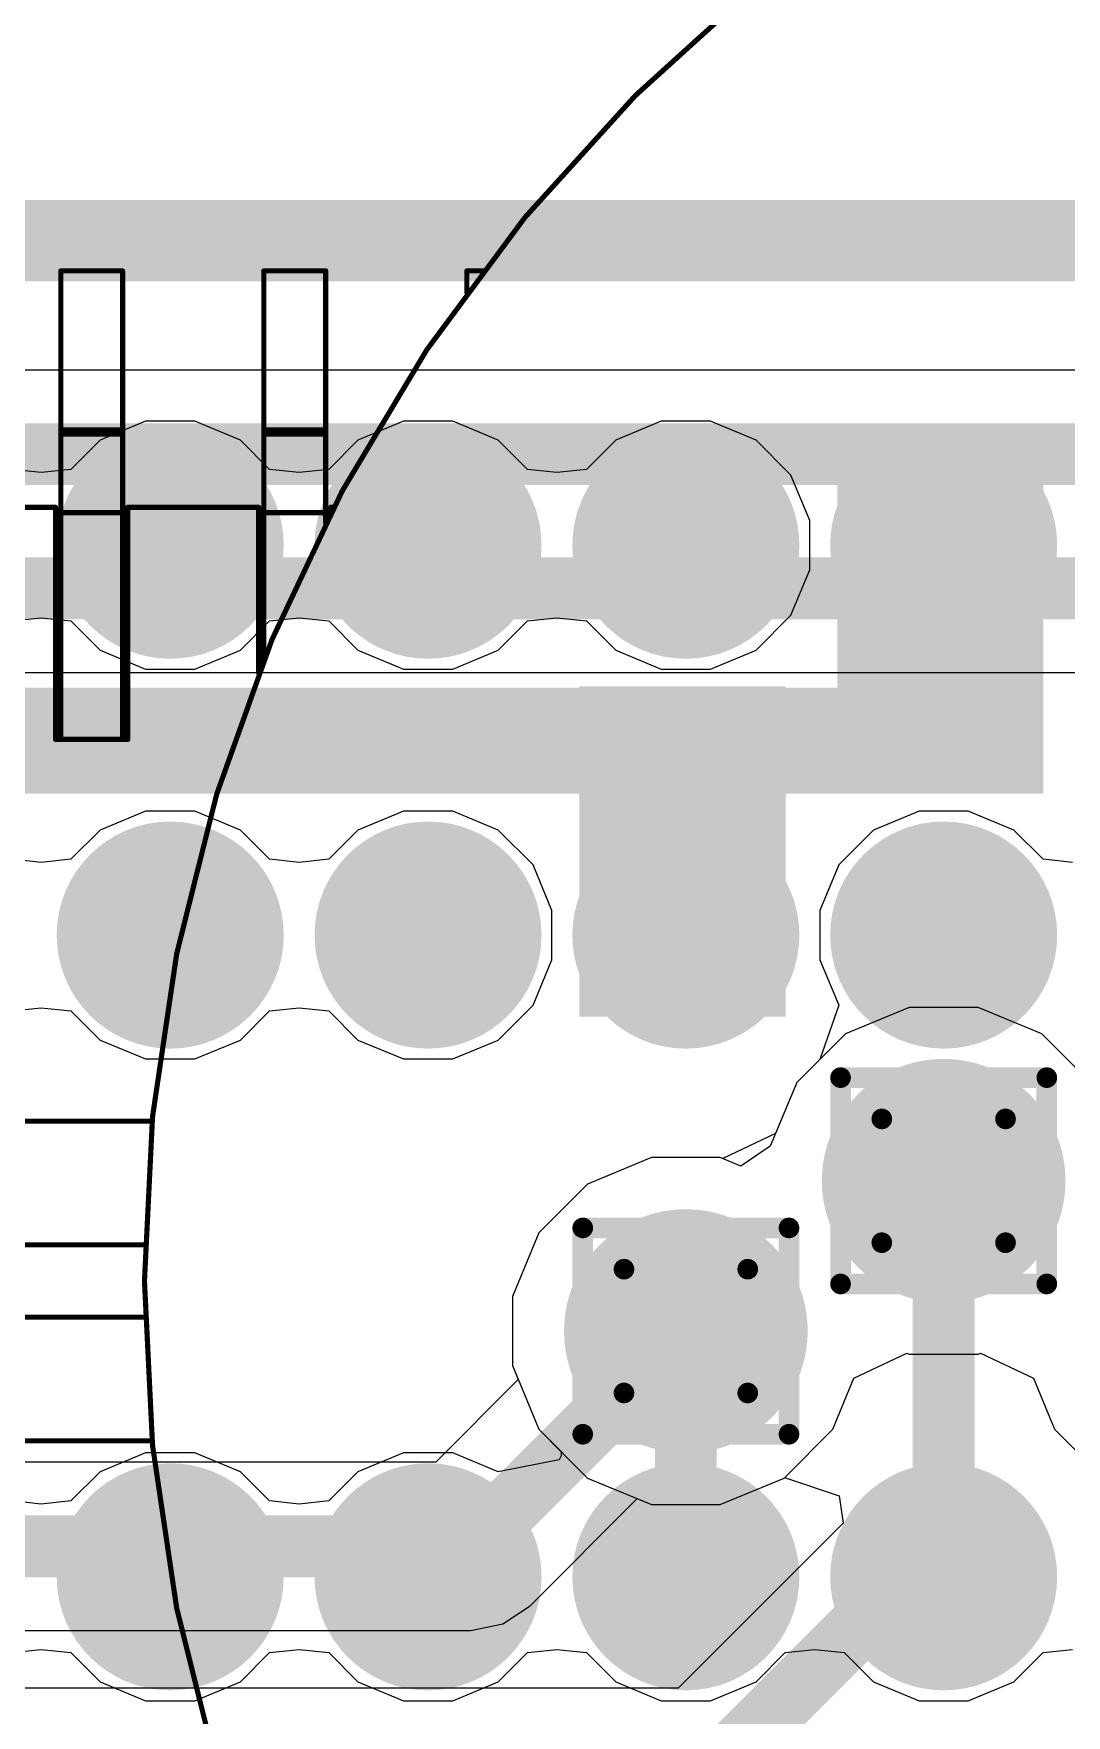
# Model space of a CAD drawing. Header units: inches. Extents: x -6 to 5433, y -4 to 5447.
# Drawn here: x 10.847 to 13.39, y 1.056 to 5.196 of the extents above; entities that cross this region are included whole.
import ezdxf

# ---------------------------------------------------------------- set-up
doc = ezdxf.new("R2010")
doc.units = ezdxf.units.IN
for name, color, linetype in [('Bottom Layer', 5, 'Continuous'), ('Drill Drawing', 1, 'Continuous'), ('Ground', 16, 'Continuous'), ('Mechanical 4', 56, 'Continuous'), ('Power', 76, 'Continuous'), ('Top Layer', 1, 'Continuous'), ('Top Overlay', 2, 'Continuous'), ('Top Paste', 8, 'Continuous'), ('Top Solder', 216, 'Continuous'), ('Via Holes', 16, 'Continuous')]:
    doc.layers.add(name, color=color, linetype=linetype)

msp = doc.modelspace()

# ---------------------------------------------------------------- hatches: boundary and pattern name
at = {"layer": 'Bottom Layer'}
h = msp.add_hatch(color=5, dxfattribs=at)
edge = h.paths.add_edge_path()
edge.add_arc((13.0881, 2.3717), 0.3, 0, 360)
h = msp.add_hatch(color=5, dxfattribs=at)
edge = h.paths.add_edge_path()
edge.add_arc((12.4531, 2.0017), 0.3, 0, 360)
at = {"layer": 'Ground'}
h = msp.add_hatch(color=16, dxfattribs=at)
edge = h.paths.add_edge_path()
edge.add_arc((13.0881, 2.3717), 0.3, 0, 360)
h = msp.add_hatch(color=16, dxfattribs=at)
edge = h.paths.add_edge_path()
edge.add_arc((12.4531, 2.0017), 0.3, 0, 360)
at = {"layer": 'Power'}
h = msp.add_hatch(color=76, dxfattribs=at)
edge = h.paths.add_edge_path()
edge.add_arc((13.0881, 2.3717), 0.3, 0, 360)
h = msp.add_hatch(color=76, dxfattribs=at)
edge = h.paths.add_edge_path()
edge.add_arc((12.4531, 2.0017), 0.3, 0, 360)
at = {"layer": 'Top Layer'}
h = msp.add_hatch(color=1, dxfattribs=at)
edge = h.paths.add_edge_path()
edge.add_arc((11.1831, 3.9367), 0.178, 0, 360)
h = msp.add_hatch(color=1, dxfattribs=at)
edge = h.paths.add_edge_path()
edge.add_arc((11.8181, 3.9367), 0.178, 0, 360)
h = msp.add_hatch(color=1, dxfattribs=at)
edge = h.paths.add_edge_path()
edge.add_arc((12.4531, 3.9367), 0.178, 0, 360)
for points in [[(12.8259, 3.3245), (13.3339, 3.3245), (13.3339, 4.1373), (12.8259, 4.1373)], [(13.3339, 3.5861), (7.8659, 3.5861), (7.8659, 3.3245), (13.3339, 3.3245)], [(12.1909, 2.7762), (12.6989, 2.7762), (12.6989, 3.589), (12.1909, 3.589)]]:
    msp.add_hatch(color=1, dxfattribs=at).paths.add_polyline_path(points)
h = msp.add_hatch(color=1, dxfattribs=at)
edge = h.paths.add_edge_path()
edge.add_arc((13.0881, 3.9367), 0.178, 0, 360)
h = msp.add_hatch(color=1, dxfattribs=at)
edge = h.paths.add_edge_path()
edge.add_arc((11.1831, 2.9767), 0.178, 0, 360)
h = msp.add_hatch(color=1, dxfattribs=at)
edge = h.paths.add_edge_path()
edge.add_arc((11.8181, 2.9767), 0.178, 0, 360)
h = msp.add_hatch(color=1, dxfattribs=at)
edge = h.paths.add_edge_path()
edge.add_arc((12.4531, 2.9767), 0.178, 0, 360)
h = msp.add_hatch(color=1, dxfattribs=at)
edge = h.paths.add_edge_path()
edge.add_arc((13.0881, 2.9767), 0.178, 0, 360)
h = msp.add_hatch(color=1, dxfattribs=at)
edge = h.paths.add_edge_path()
edge.add_arc((13.0881, 2.3717), 0.3, 0, 360)
h = msp.add_hatch(color=1, dxfattribs=at)
edge = h.paths.add_edge_path()
edge.add_arc((12.4531, 2.0017), 0.3, 0, 360)
h = msp.add_hatch(color=1, dxfattribs=at)
edge = h.paths.add_edge_path()
edge.add_arc((11.1831, 1.3967), 0.178, 0, 360)
h = msp.add_hatch(color=1, dxfattribs=at)
edge = h.paths.add_edge_path()
edge.add_arc((11.8181, 1.3967), 0.178, 0, 360)
h = msp.add_hatch(color=1, dxfattribs=at)
edge = h.paths.add_edge_path()
edge.add_arc((12.4531, 1.3967), 0.178, 0, 360)
h = msp.add_hatch(color=1, dxfattribs=at)
edge = h.paths.add_edge_path()
edge.add_arc((13.0881, 1.3967), 0.178, 0, 360)
at = {"layer": 'Top Paste'}
h = msp.add_hatch(color=8, dxfattribs=at)
edge = h.paths.add_edge_path()
edge.add_arc((11.1831, 3.9367), 0.178, 0, 360)
h = msp.add_hatch(color=8, dxfattribs=at)
edge = h.paths.add_edge_path()
edge.add_arc((11.8181, 3.9367), 0.178, 0, 360)
h = msp.add_hatch(color=8, dxfattribs=at)
edge = h.paths.add_edge_path()
edge.add_arc((12.4531, 3.9367), 0.178, 0, 360)
h = msp.add_hatch(color=8, dxfattribs=at)
edge = h.paths.add_edge_path()
edge.add_arc((13.0881, 3.9367), 0.178, 0, 360)
h = msp.add_hatch(color=8, dxfattribs=at)
edge = h.paths.add_edge_path()
edge.add_arc((11.1831, 2.9767), 0.178, 0, 360)
h = msp.add_hatch(color=8, dxfattribs=at)
edge = h.paths.add_edge_path()
edge.add_arc((11.8181, 2.9767), 0.178, 0, 360)
h = msp.add_hatch(color=8, dxfattribs=at)
edge = h.paths.add_edge_path()
edge.add_arc((12.4531, 2.9767), 0.178, 0, 360)
h = msp.add_hatch(color=8, dxfattribs=at)
edge = h.paths.add_edge_path()
edge.add_arc((13.0881, 2.9767), 0.178, 0, 360)
h = msp.add_hatch(color=8, dxfattribs=at)
edge = h.paths.add_edge_path()
edge.add_arc((11.1831, 1.3967), 0.178, 0, 360)
h = msp.add_hatch(color=8, dxfattribs=at)
edge = h.paths.add_edge_path()
edge.add_arc((11.8181, 1.3967), 0.178, 0, 360)
h = msp.add_hatch(color=8, dxfattribs=at)
edge = h.paths.add_edge_path()
edge.add_arc((12.4531, 1.3967), 0.178, 0, 360)
h = msp.add_hatch(color=8, dxfattribs=at)
edge = h.paths.add_edge_path()
edge.add_arc((13.0881, 1.3967), 0.178, 0, 360)
at = {"layer": 'Top Solder'}
h = msp.add_hatch(color=216, dxfattribs=at)
edge = h.paths.add_edge_path()
edge.add_arc((11.1831, 3.9367), 0.2796, 0, 360)
h = msp.add_hatch(color=216, dxfattribs=at)
edge = h.paths.add_edge_path()
edge.add_arc((11.8181, 3.9367), 0.2796, 0, 360)
h = msp.add_hatch(color=216, dxfattribs=at)
edge = h.paths.add_edge_path()
edge.add_arc((12.4531, 3.9367), 0.2796, 0, 360)
h = msp.add_hatch(color=216, dxfattribs=at)
edge = h.paths.add_edge_path()
edge.add_arc((13.0881, 3.9367), 0.2796, 0, 360)
h = msp.add_hatch(color=216, dxfattribs=at)
edge = h.paths.add_edge_path()
edge.add_arc((11.1831, 2.9767), 0.2796, 0, 360)
h = msp.add_hatch(color=216, dxfattribs=at)
edge = h.paths.add_edge_path()
edge.add_arc((11.8181, 2.9767), 0.2796, 0, 360)
h = msp.add_hatch(color=216, dxfattribs=at)
edge = h.paths.add_edge_path()
edge.add_arc((12.4531, 2.9767), 0.2796, 0, 360)
h = msp.add_hatch(color=216, dxfattribs=at)
edge = h.paths.add_edge_path()
edge.add_arc((13.0881, 2.9767), 0.2796, 0, 360)
h = msp.add_hatch(color=216, dxfattribs=at)
edge = h.paths.add_edge_path()
edge.add_arc((11.1831, 1.3967), 0.2796, 0, 360)
h = msp.add_hatch(color=216, dxfattribs=at)
edge = h.paths.add_edge_path()
edge.add_arc((11.8181, 1.3967), 0.2796, 0, 360)
h = msp.add_hatch(color=216, dxfattribs=at)
edge = h.paths.add_edge_path()
edge.add_arc((12.4531, 1.3967), 0.2796, 0, 360)
h = msp.add_hatch(color=216, dxfattribs=at)
edge = h.paths.add_edge_path()
edge.add_arc((13.0881, 1.3967), 0.2796, 0, 360)
at = {"layer": 'Via Holes'}
h = msp.add_hatch(color=7, dxfattribs=at)
edge = h.paths.add_edge_path()
edge.add_arc((13.0881, 2.3717), 0.15, 0, 360)
h = msp.add_hatch(color=7, dxfattribs=at)
edge = h.paths.add_edge_path()
edge.add_arc((12.4531, 2.0017), 0.15, 0, 360)

# ---------------------------------------------------------------- linework, layer by layer
at = {"layer": 'Bottom Layer'}
for p, q in [((13.0032, 2.7987), (12.8462, 2.7337)), ((13.173, 2.7987), (13.0032, 2.7987)), ((13.33, 2.7337), (13.173, 2.7987)), ((12.8462, 2.7337), (12.7261, 2.6136)), ((13.4501, 2.6136), (13.33, 2.7337)), ((12.7261, 2.6136), (12.6611, 2.4567)), ((12.6611, 2.4567), (12.5882, 2.408)), ((12.3682, 2.4287), (12.2112, 2.3637)), ((12.538, 2.4287), (12.3682, 2.4287)), ((12.5882, 2.408), (12.538, 2.4287)), ((12.2112, 2.3637), (12.0911, 2.2436)), ((12.0911, 2.2436), (12.0261, 2.0867)), ((12.0261, 2.0867), (12.0261, 1.9168)), ((12.0261, 1.9168), (12.0405, 1.8821)), ((12.0405, 1.8821), (11.8375, 1.6791)), ((11.8375, 1.6791), (8.2925, 1.6791)), ((12.538, 1.5747), (12.695, 1.6398)), ((12.695, 1.6398), (12.6962, 1.641)), ((12.6962, 1.641), (12.8308, 1.596)), ((12.0698, 1.3254), (12.3335, 1.5891)), ((12.3335, 1.5891), (12.3682, 1.5747)), ((12.3682, 1.5747), (12.538, 1.5747)), ((12.8308, 1.596), (12.8403, 1.5288)), ((12.8403, 1.5288), (12.4343, 1.1227)), ((12.0026, 1.2805), (12.0698, 1.3254)), ((8.3783, 1.2648), (11.9233, 1.2648)), ((11.9233, 1.2647), (12.0026, 1.2805)), ((11.9233, 1.2648), (11.9233, 1.2647)), ((12.4343, 1.1227), (10.2011, 1.1227))]:
    msp.add_line(p, q, dxfattribs=at)
for points in [[(13.0881, 1.4836, 0.1524, 0.1524, 0), (13.0881, 2.3717, 0.1524, 0.1524, 0)], [(11.9233, 1.4719, 0.1524, 0.1524, 0), (12.4531, 2.0017, 0.1524, 0.1524, 0)], [(10.3623, 1.4719, 0.1524, 0.1524, 0), (11.9233, 1.4719, 0.1524, 0.1524, 0)], [(12.5201, 0.9156, 0.1524, 0.1524, 0), (13.0881, 1.4836, 0.1524, 0.1524, 0)]]:
    msp.add_lwpolyline(points, format="xyseb", dxfattribs=at)
for points in [[(13.05, 2.3717, 0.0762, 0.0762, 1), (13.1262, 2.3717, 0.0762, 0.0762, 1)], [(12.415, 2.0017, 0.0762, 0.0762, 1), (12.4912, 2.0017, 0.0762, 0.0762, 1)], [(11.8852, 1.4719, 0.0762, 0.0762, 1), (11.9614, 1.4719, 0.0762, 0.0762, 1)], [(11.8852, 1.4719, 0.0762, 0.0762, 1), (11.9614, 1.4719, 0.0762, 0.0762, 1)], [(13.05, 1.4836, 0.0762, 0.0762, 1), (13.1262, 1.4836, 0.0762, 0.0762, 1)], [(13.05, 1.4836, 0.0762, 0.0762, 1), (13.1262, 1.4836, 0.0762, 0.0762, 1)]]:
    msp.add_lwpolyline(points, format="xyseb", close=True, dxfattribs=at)
at = {"layer": 'Drill Drawing'}
for points in [[(12.8341, 2.6257, 0.0508, 0.0508, 0), (13.3421, 2.6257, 0.0508, 0.0508, 0)], [(12.8341, 2.1177, 0.0508, 0.0508, 0), (12.8341, 2.6257, 0.0508, 0.0508, 0)], [(13.3421, 2.1177, 0.0508, 0.0508, 0), (13.3421, 2.6257, 0.0508, 0.0508, 0)], [(12.9357, 2.5241, 0.0508, 0.0508, 0), (13.2405, 2.5241, 0.0508, 0.0508, 0)], [(12.9357, 2.2193, 0.0508, 0.0508, 0), (12.9357, 2.5241, 0.0508, 0.0508, 0)], [(13.2405, 2.2193, 0.0508, 0.0508, 0), (13.2405, 2.5241, 0.0508, 0.0508, 0)], [(12.1991, 2.2557, 0.0508, 0.0508, 0), (12.7071, 2.2557, 0.0508, 0.0508, 0)], [(12.1991, 1.7477, 0.0508, 0.0508, 0), (12.1991, 2.2557, 0.0508, 0.0508, 0)], [(12.7071, 1.7477, 0.0508, 0.0508, 0), (12.7071, 2.2557, 0.0508, 0.0508, 0)], [(12.9357, 2.2193, 0.0508, 0.0508, 0), (13.2405, 2.2193, 0.0508, 0.0508, 0)], [(12.3007, 2.1541, 0.0508, 0.0508, 0), (12.6055, 2.1541, 0.0508, 0.0508, 0)], [(12.3007, 1.8493, 0.0508, 0.0508, 0), (12.3007, 2.1541, 0.0508, 0.0508, 0)], [(12.6055, 1.8493, 0.0508, 0.0508, 0), (12.6055, 2.1541, 0.0508, 0.0508, 0)], [(12.8341, 2.1177, 0.0508, 0.0508, 0), (13.3421, 2.1177, 0.0508, 0.0508, 0)], [(12.3007, 1.8493, 0.0508, 0.0508, 0), (12.6055, 1.8493, 0.0508, 0.0508, 0)], [(12.1991, 1.7477, 0.0508, 0.0508, 0), (12.7071, 1.7477, 0.0508, 0.0508, 0)]]:
    msp.add_lwpolyline(points, format="xyseb", dxfattribs=at)
for points in [[(12.8214, 2.6257, 0.0254, 0.0254, 1), (12.8468, 2.6257, 0.0254, 0.0254, 1)], [(12.8214, 2.6257, 0.0254, 0.0254, 1), (12.8468, 2.6257, 0.0254, 0.0254, 1)], [(13.3294, 2.6257, 0.0254, 0.0254, 1), (13.3548, 2.6257, 0.0254, 0.0254, 1)], [(13.3294, 2.6257, 0.0254, 0.0254, 1), (13.3548, 2.6257, 0.0254, 0.0254, 1)], [(12.923, 2.5241, 0.0254, 0.0254, 1), (12.9484, 2.5241, 0.0254, 0.0254, 1)], [(12.923, 2.5241, 0.0254, 0.0254, 1), (12.9484, 2.5241, 0.0254, 0.0254, 1)], [(13.2278, 2.5241, 0.0254, 0.0254, 1), (13.2532, 2.5241, 0.0254, 0.0254, 1)], [(13.2278, 2.5241, 0.0254, 0.0254, 1), (13.2532, 2.5241, 0.0254, 0.0254, 1)], [(12.1864, 2.2557, 0.0254, 0.0254, 1), (12.2118, 2.2557, 0.0254, 0.0254, 1)], [(12.1864, 2.2557, 0.0254, 0.0254, 1), (12.2118, 2.2557, 0.0254, 0.0254, 1)], [(12.6944, 2.2557, 0.0254, 0.0254, 1), (12.7198, 2.2557, 0.0254, 0.0254, 1)], [(12.6944, 2.2557, 0.0254, 0.0254, 1), (12.7198, 2.2557, 0.0254, 0.0254, 1)], [(12.923, 2.2193, 0.0254, 0.0254, 1), (12.9484, 2.2193, 0.0254, 0.0254, 1)], [(12.923, 2.2193, 0.0254, 0.0254, 1), (12.9484, 2.2193, 0.0254, 0.0254, 1)], [(13.2278, 2.2193, 0.0254, 0.0254, 1), (13.2532, 2.2193, 0.0254, 0.0254, 1)], [(13.2278, 2.2193, 0.0254, 0.0254, 1), (13.2532, 2.2193, 0.0254, 0.0254, 1)], [(12.288, 2.1541, 0.0254, 0.0254, 1), (12.3134, 2.1541, 0.0254, 0.0254, 1)], [(12.288, 2.1541, 0.0254, 0.0254, 1), (12.3134, 2.1541, 0.0254, 0.0254, 1)], [(12.5928, 2.1541, 0.0254, 0.0254, 1), (12.6182, 2.1541, 0.0254, 0.0254, 1)], [(12.5928, 2.1541, 0.0254, 0.0254, 1), (12.6182, 2.1541, 0.0254, 0.0254, 1)], [(12.8214, 2.1177, 0.0254, 0.0254, 1), (12.8468, 2.1177, 0.0254, 0.0254, 1)], [(12.8214, 2.1177, 0.0254, 0.0254, 1), (12.8468, 2.1177, 0.0254, 0.0254, 1)], [(13.3294, 2.1177, 0.0254, 0.0254, 1), (13.3548, 2.1177, 0.0254, 0.0254, 1)], [(13.3294, 2.1177, 0.0254, 0.0254, 1), (13.3548, 2.1177, 0.0254, 0.0254, 1)], [(12.288, 1.8493, 0.0254, 0.0254, 1), (12.3134, 1.8493, 0.0254, 0.0254, 1)], [(12.288, 1.8493, 0.0254, 0.0254, 1), (12.3134, 1.8493, 0.0254, 0.0254, 1)], [(12.5928, 1.8493, 0.0254, 0.0254, 1), (12.6182, 1.8493, 0.0254, 0.0254, 1)], [(12.5928, 1.8493, 0.0254, 0.0254, 1), (12.6182, 1.8493, 0.0254, 0.0254, 1)], [(12.1864, 1.7477, 0.0254, 0.0254, 1), (12.2118, 1.7477, 0.0254, 0.0254, 1)], [(12.1864, 1.7477, 0.0254, 0.0254, 1), (12.2118, 1.7477, 0.0254, 0.0254, 1)], [(12.6944, 1.7477, 0.0254, 0.0254, 1), (12.7198, 1.7477, 0.0254, 0.0254, 1)], [(12.6944, 1.7477, 0.0254, 0.0254, 1), (12.7198, 1.7477, 0.0254, 0.0254, 1)]]:
    msp.add_lwpolyline(points, format="xyseb", close=True, dxfattribs=at)
at = {"layer": 'Ground'}
for p, q in [((18.2791, 4.368), (7.8028, 4.368)), ((7.5802, 3.6235), (14.5193, 3.6235)), ((13.0032, 2.7987), (12.8462, 2.7337)), ((13.173, 2.7987), (13.0032, 2.7987)), ((13.33, 2.7337), (13.173, 2.7987)), ((12.8462, 2.7337), (12.7261, 2.6136)), ((13.4501, 2.6136), (13.33, 2.7337)), ((12.7261, 2.6136), (12.6741, 2.488)), ((12.6741, 2.488), (12.5438, 2.4264)), ((12.3682, 2.4287), (12.2112, 2.3637)), ((12.538, 2.4287), (12.3682, 2.4287)), ((12.5438, 2.4264), (12.538, 2.4287)), ((12.2112, 2.3637), (12.0911, 2.2436)), ((12.0911, 2.2436), (12.0261, 2.0867)), ((12.0261, 2.0867), (12.0261, 1.9168)), ((12.8671, 1.8855), (12.9974, 1.9471)), ((12.9974, 1.9471), (13.0032, 1.9447)), ((13.173, 1.9447), (13.1788, 1.9471)), ((13.1788, 1.9471), (13.3091, 1.8855)), ((12.0261, 1.9168), (12.0911, 1.7599)), ((13.0032, 1.9447), (13.173, 1.9447)), ((12.8151, 1.7599), (12.8671, 1.8855)), ((13.3091, 1.8855), (13.3611, 1.7599)), ((12.0911, 1.7599), (12.2112, 1.6398)), ((12.695, 1.6398), (12.8151, 1.7599)), ((13.3611, 1.7599), (13.4812, 1.6398)), ((12.2112, 1.6398), (12.3682, 1.5747)), ((12.538, 1.5747), (12.695, 1.6398)), ((12.3682, 1.5747), (12.538, 1.5747))]:
    msp.add_line(p, q, dxfattribs=at)
for points in [[(7.717, 4.1608, 0.1524, 0.1524, 0), (18.4518, 4.1608, 0.1524, 0.1524, 0)], [(7.5802, 3.8306, 0.1524, 0.1524, 0), (21.122, 3.8306, 0.1524, 0.1524, 0)]]:
    msp.add_lwpolyline(points, format="xyseb", dxfattribs=at)
at = {"layer": 'Mechanical 4'}
for points in [[(19.3747, 2.125, 0.0127, 0.0127, 1), (11.1197, 2.125, 0.0127, 0.0127, 1)], [(10.9103, 4.612, 0.00635, 0.00635, 1), (10.9166, 4.612, 0.00635, 0.00635, 1)], [(10.9103, 4.612, 0.00635, 0.00635, 1), (10.9166, 4.612, 0.00635, 0.00635, 1)], [(11.0627, 4.612, 0.00635, 0.00635, 1), (11.069, 4.612, 0.00635, 0.00635, 1)], [(11.0627, 4.612, 0.00635, 0.00635, 1), (11.069, 4.612, 0.00635, 0.00635, 1)], [(11.4104, 4.612, 0.00635, 0.00635, 1), (11.4168, 4.612, 0.00635, 0.00635, 1)], [(11.4104, 4.612, 0.00635, 0.00635, 1), (11.4168, 4.612, 0.00635, 0.00635, 1)], [(11.5628, 4.612, 0.00635, 0.00635, 1), (11.5692, 4.612, 0.00635, 0.00635, 1)], [(11.5628, 4.612, 0.00635, 0.00635, 1), (11.5692, 4.612, 0.00635, 0.00635, 1)], [(11.9106, 4.612, 0.00635, 0.00635, 1), (11.9169, 4.612, 0.00635, 0.00635, 1)], [(11.9106, 4.612, 0.00635, 0.00635, 1), (11.9169, 4.612, 0.00635, 0.00635, 1)], [(11.9499, 4.612, 0.00635, 0.00635, 1), (11.9563, 4.612, 0.00635, 0.00635, 1)], [(11.9106, 4.5589, 0.00635, 0.00635, 1), (11.9169, 4.5589, 0.00635, 0.00635, 1)], [(10.9103, 4.2206, 0.00635, 0.00635, 1), (10.9166, 4.2206, 0.00635, 0.00635, 1)], [(11.0627, 4.2206, 0.00635, 0.00635, 1), (11.069, 4.2206, 0.00635, 0.00635, 1)], [(11.4104, 4.2206, 0.00635, 0.00635, 1), (11.4168, 4.2206, 0.00635, 0.00635, 1)], [(11.5628, 4.2206, 0.00635, 0.00635, 1), (11.5692, 4.2206, 0.00635, 0.00635, 1)], [(10.9103, 4.2102, 0.00635, 0.00635, 1), (10.9166, 4.2102, 0.00635, 0.00635, 1)], [(11.0627, 4.2102, 0.00635, 0.00635, 1), (11.069, 4.2102, 0.00635, 0.00635, 1)], [(11.4104, 4.2102, 0.00635, 0.00635, 1), (11.4168, 4.2102, 0.00635, 0.00635, 1)], [(11.5628, 4.2102, 0.00635, 0.00635, 1), (11.5692, 4.2102, 0.00635, 0.00635, 1)], [(10.8976, 4.03, 0.00635, 0.00635, 1), (10.9039, 4.03, 0.00635, 0.00635, 1)], [(10.8976, 4.03, 0.00635, 0.00635, 1), (10.9039, 4.03, 0.00635, 0.00635, 1)], [(10.9103, 4.0169, 0.00635, 0.00635, 1), (10.9166, 4.0169, 0.00635, 0.00635, 1)], [(11.0627, 4.0169, 0.00635, 0.00635, 1), (11.069, 4.0169, 0.00635, 0.00635, 1)], [(11.0754, 4.03, 0.00635, 0.00635, 1), (11.0817, 4.03, 0.00635, 0.00635, 1)], [(11.0754, 4.03, 0.00635, 0.00635, 1), (11.0817, 4.03, 0.00635, 0.00635, 1)], [(11.3977, 4.03, 0.00635, 0.00635, 1), (11.4041, 4.03, 0.00635, 0.00635, 1)], [(11.3977, 4.03, 0.00635, 0.00635, 1), (11.4041, 4.03, 0.00635, 0.00635, 1)], [(11.4104, 4.0169, 0.00635, 0.00635, 1), (11.4168, 4.0169, 0.00635, 0.00635, 1)], [(11.5628, 4.0169, 0.00635, 0.00635, 1), (11.5692, 4.0169, 0.00635, 0.00635, 1)], [(11.5755, 4.03, 0.00635, 0.00635, 1), (11.5819, 4.03, 0.00635, 0.00635, 1)], [(11.5755, 4.03, 0.00635, 0.00635, 1), (11.5819, 4.03, 0.00635, 0.00635, 1)], [(11.5755, 4.0166, 0.00635, 0.00635, 1), (11.5819, 4.0166, 0.00635, 0.00635, 1)], [(11.5825, 4.03, 0.00635, 0.00635, 1), (11.5888, 4.03, 0.00635, 0.00635, 1)], [(11.5628, 3.9917, 0.00635, 0.00635, 1), (11.5692, 3.9917, 0.00635, 0.00635, 1)], [(11.4104, 3.6476, 0.00635, 0.00635, 1), (11.4168, 3.6476, 0.00635, 0.00635, 1)], [(11.3977, 3.6223, 0.00635, 0.00635, 1), (11.4041, 3.6223, 0.00635, 0.00635, 1)], [(10.8976, 3.4585, 0.00635, 0.00635, 1), (10.9039, 3.4585, 0.00635, 0.00635, 1)], [(10.8976, 3.4585, 0.00635, 0.00635, 1), (10.9039, 3.4585, 0.00635, 0.00635, 1)], [(10.9103, 3.4585, 0.00635, 0.00635, 1), (10.9166, 3.4585, 0.00635, 0.00635, 1)], [(11.0627, 3.4585, 0.00635, 0.00635, 1), (11.069, 3.4585, 0.00635, 0.00635, 1)], [(11.0754, 3.4585, 0.00635, 0.00635, 1), (11.0817, 3.4585, 0.00635, 0.00635, 1)], [(11.0754, 3.4585, 0.00635, 0.00635, 1), (11.0817, 3.4585, 0.00635, 0.00635, 1)], [(11.1354, 2.5187, 0.00635, 0.00635, 1), (11.1417, 2.5187, 0.00635, 0.00635, 1)], [(11.1175, 2.2139, 0.00635, 0.00635, 1), (11.1239, 2.2139, 0.00635, 0.00635, 1)], [(11.1165, 2.125, 0.00635, 0.00635, 1), (11.1229, 2.125, 0.00635, 0.00635, 1)], [(11.1165, 2.125, 0.00635, 0.00635, 1), (11.1229, 2.125, 0.00635, 0.00635, 1)], [(11.1175, 2.0361, 0.00635, 0.00635, 1), (11.1239, 2.0361, 0.00635, 0.00635, 1)], [(11.1354, 1.7313, 0.00635, 0.00635, 1), (11.1417, 1.7313, 0.00635, 0.00635, 1)]]:
    msp.add_lwpolyline(points, format="xyseb", close=True, dxfattribs=at)
for points in [[(10.9135, 3.4585, 0.0127, 0.0127, 0), (10.9135, 4.612, 0.0127, 0.0127, 0)], [(10.9135, 4.612, 0.0127, 0.0127, 0), (11.0659, 4.612, 0.0127, 0.0127, 0)], [(11.0659, 3.4585, 0.0127, 0.0127, 0), (11.0659, 4.612, 0.0127, 0.0127, 0)], [(11.4136, 3.6476, 0.0127, 0.0127, 0), (11.4136, 4.612, 0.0127, 0.0127, 0)], [(11.4136, 4.612, 0.0127, 0.0127, 0), (11.566, 4.612, 0.0127, 0.0127, 0)], [(11.566, 3.9917, 0.0127, 0.0127, 0), (11.566, 4.612, 0.0127, 0.0127, 0)], [(11.9137, 4.5589, 0.0127, 0.0127, 0), (11.9137, 4.612, 0.0127, 0.0127, 0)], [(11.9137, 4.612, 0.0127, 0.0127, 0), (11.9531, 4.612, 0.0127, 0.0127, 0)], [(10.9135, 4.2206, 0.0127, 0.0127, 0), (11.0659, 4.2206, 0.0127, 0.0127, 0)], [(11.4136, 4.2206, 0.0127, 0.0127, 0), (11.566, 4.2206, 0.0127, 0.0127, 0)], [(10.9135, 4.2102, 0.0127, 0.0127, 0), (11.0659, 4.2102, 0.0127, 0.0127, 0)], [(11.4136, 4.2102, 0.0127, 0.0127, 0), (11.566, 4.2102, 0.0127, 0.0127, 0)], [(10.5784, 4.03, 0.0127, 0.0127, 0), (10.9008, 4.03, 0.0127, 0.0127, 0)], [(10.9008, 3.4585, 0.0127, 0.0127, 0), (10.9008, 4.03, 0.0127, 0.0127, 0)], [(10.9135, 4.0169, 0.0127, 0.0127, 0), (11.0659, 4.0169, 0.0127, 0.0127, 0)], [(11.0786, 3.4585, 0.0127, 0.0127, 0), (11.0786, 4.03, 0.0127, 0.0127, 0)], [(11.0786, 4.03, 0.0127, 0.0127, 0), (11.4009, 4.03, 0.0127, 0.0127, 0)], [(11.4009, 3.6223, 0.0127, 0.0127, 0), (11.4009, 4.03, 0.0127, 0.0127, 0)], [(11.4136, 4.0169, 0.0127, 0.0127, 0), (11.566, 4.0169, 0.0127, 0.0127, 0)], [(11.5787, 4.0166, 0.0127, 0.0127, 0), (11.5787, 4.03, 0.0127, 0.0127, 0)], [(11.5787, 4.03, 0.0127, 0.0127, 0), (11.5856, 4.03, 0.0127, 0.0127, 0)], [(10.9008, 3.4585, 0.0127, 0.0127, 0), (11.0786, 3.4585, 0.0127, 0.0127, 0)], [(7.4405, 2.5187, 0.0127, 0.0127, 0), (11.1385, 2.5187, 0.0127, 0.0127, 0)], [(7.3267, 2.2139, 0.0127, 0.0127, 0), (11.1207, 2.2139, 0.0127, 0.0127, 0)], [(19.3747, 2.125, 0.0127, 0.0127, -1), (11.1197, 2.125, 0.0127, 0.0127, 0)], [(9.8662, 2.0361, 0.0127, 0.0127, 0), (11.1207, 2.0361, 0.0127, 0.0127, 0)], [(7.4405, 1.7313, 0.0127, 0.0127, 0), (11.1385, 1.7313, 0.0127, 0.0127, 0)]]:
    msp.add_lwpolyline(points, format="xyseb", dxfattribs=at)
at = {"layer": 'Power'}
for p, q in [((13.0032, 2.7987), (12.8462, 2.7337)), ((13.173, 2.7987), (13.0032, 2.7987)), ((13.33, 2.7337), (13.173, 2.7987)), ((12.8462, 2.7337), (12.7261, 2.6136)), ((13.4501, 2.6136), (13.33, 2.7337)), ((12.7261, 2.6136), (12.6611, 2.4567)), ((12.6611, 2.4567), (12.5882, 2.408)), ((12.3682, 2.4287), (12.2112, 2.3637)), ((12.538, 2.4287), (12.3682, 2.4287)), ((12.5882, 2.408), (12.538, 2.4287)), ((12.2112, 2.3637), (12.0911, 2.2436)), ((12.0911, 2.2436), (12.0261, 2.0867)), ((12.0261, 2.0867), (12.0261, 1.9168)), ((12.8671, 1.8855), (12.9974, 1.9471)), ((12.9974, 1.9471), (13.0032, 1.9447)), ((13.173, 1.9447), (13.1788, 1.9471)), ((13.1788, 1.9471), (13.3091, 1.8855)), ((12.0261, 1.9168), (12.0911, 1.7599)), ((13.0032, 1.9447), (13.173, 1.9447)), ((12.8151, 1.7599), (12.8671, 1.8855)), ((13.3091, 1.8855), (13.3611, 1.7599)), ((12.0911, 1.7599), (12.2112, 1.6398)), ((12.695, 1.6398), (12.8151, 1.7599)), ((13.3611, 1.7599), (13.4812, 1.6398)), ((12.2112, 1.6398), (12.3682, 1.5747)), ((12.538, 1.5747), (12.695, 1.6398)), ((12.3682, 1.5747), (12.538, 1.5747))]:
    msp.add_line(p, q, dxfattribs=at)
at = {"layer": 'Top Layer'}
for p, q in [((11.1224, 4.2417), (11.0103, 4.1953)), ((11.2438, 4.2417), (11.1224, 4.2417)), ((11.3559, 4.1953), (11.2438, 4.2417)), ((11.7574, 4.2417), (11.6453, 4.1953)), ((11.8788, 4.2417), (11.7574, 4.2417)), ((11.9909, 4.1953), (11.8788, 4.2417)), ((12.3924, 4.2417), (12.2803, 4.1953)), ((12.5138, 4.2417), (12.3924, 4.2417)), ((12.6259, 4.1953), (12.5138, 4.2417)), ((11.0103, 4.1953), (10.9384, 4.1234)), ((11.4278, 4.1234), (11.3559, 4.1953)), ((11.6453, 4.1953), (11.5734, 4.1234)), ((12.0628, 4.1234), (11.9909, 4.1953)), ((12.2803, 4.1953), (12.2084, 4.1234)), ((12.7117, 4.1095), (12.6259, 4.1953)), ((10.8656, 4.1157), (10.7928, 4.1234)), ((10.9384, 4.1234), (10.8656, 4.1157)), ((11.5006, 4.1157), (11.4278, 4.1234)), ((11.5734, 4.1234), (11.5006, 4.1157)), ((12.1356, 4.1157), (12.0628, 4.1234)), ((12.2084, 4.1234), (12.1356, 4.1157)), ((12.7581, 3.9974), (12.7117, 4.1095)), ((12.7581, 3.8761), (12.7581, 3.9974)), ((12.7117, 3.764), (12.7581, 3.8761)), ((10.7928, 3.7501), (10.8656, 3.7578)), ((10.8656, 3.7578), (10.9384, 3.7501)), ((10.9384, 3.7501), (11.0103, 3.6782)), ((11.3559, 3.6782), (11.4278, 3.7501)), ((11.4278, 3.7501), (11.5006, 3.7578)), ((11.5006, 3.7578), (11.5734, 3.7501)), ((11.5734, 3.7501), (11.6453, 3.6782)), ((11.9909, 3.6782), (12.0628, 3.7501)), ((12.0628, 3.7501), (12.1356, 3.7578)), ((12.1356, 3.7578), (12.2084, 3.7501)), ((12.2084, 3.7501), (12.2803, 3.6782)), ((12.6259, 3.6782), (12.7117, 3.764)), ((11.0103, 3.6782), (11.1224, 3.6317)), ((11.2438, 3.6317), (11.3559, 3.6782)), ((11.6453, 3.6782), (11.7574, 3.6317)), ((11.8788, 3.6317), (11.9909, 3.6782)), ((12.2803, 3.6782), (12.3924, 3.6317)), ((12.5138, 3.6317), (12.6259, 3.6782)), ((11.1224, 3.6317), (11.2438, 3.6317)), ((11.7574, 3.6317), (11.8788, 3.6317)), ((12.3924, 3.6317), (12.5138, 3.6317)), ((11.1224, 3.2817), (11.0103, 3.2353)), ((11.2438, 3.2817), (11.1224, 3.2817)), ((11.3559, 3.2353), (11.2438, 3.2817)), ((11.7574, 3.2817), (11.6453, 3.2353)), ((11.8788, 3.2817), (11.7574, 3.2817)), ((11.9909, 3.2353), (11.8788, 3.2817)), ((13.0274, 3.2817), (12.9153, 3.2353)), ((13.1488, 3.2817), (13.0274, 3.2817)), ((13.2609, 3.2353), (13.1488, 3.2817)), ((11.0103, 3.2353), (10.9384, 3.1634)), ((11.4278, 3.1634), (11.3559, 3.2353)), ((11.6453, 3.2353), (11.5734, 3.1634)), ((12.0767, 3.1495), (11.9909, 3.2353)), ((12.9153, 3.2353), (12.8295, 3.1495)), ((13.3328, 3.1634), (13.2609, 3.2353)), ((10.8656, 3.1557), (10.7928, 3.1634)), ((10.9384, 3.1634), (10.8656, 3.1557)), ((11.5006, 3.1557), (11.4278, 3.1634)), ((11.5734, 3.1634), (11.5006, 3.1557)), ((12.1231, 3.0374), (12.0767, 3.1495)), ((12.8295, 3.1495), (12.7831, 3.0374)), ((13.4056, 3.1557), (13.3328, 3.1634)), ((12.1231, 2.9161), (12.1231, 3.0374)), ((12.7831, 3.0374), (12.7831, 2.9161)), ((12.0767, 2.804), (12.1231, 2.9161)), ((12.7831, 2.9161), (12.8295, 2.804)), ((10.7928, 2.7901), (10.8656, 2.7978)), ((10.8656, 2.7978), (10.9384, 2.7901)), ((10.9384, 2.7901), (11.0103, 2.7182)), ((11.3559, 2.7182), (11.4278, 2.7901)), ((11.4278, 2.7901), (11.5006, 2.7978)), ((11.5006, 2.7978), (11.5734, 2.7901)), ((11.5734, 2.7901), (11.6453, 2.7182)), ((11.9909, 2.7182), (12.0767, 2.804)), ((12.8295, 2.804), (12.7832, 2.6707)), ((11.0103, 2.7182), (11.1224, 2.6717)), ((11.2438, 2.6717), (11.3559, 2.7182)), ((11.6453, 2.7182), (11.7574, 2.6717)), ((11.8788, 2.6717), (11.9909, 2.7182)), ((11.1224, 2.6717), (11.2438, 2.6717)), ((11.7574, 2.6717), (11.8788, 2.6717)), ((12.7832, 2.6707), (12.7261, 2.6136)), ((12.7261, 2.6136), (12.6611, 2.4567)), ((12.6611, 2.4567), (12.5882, 2.408)), ((12.3682, 2.4287), (12.2112, 2.3637)), ((12.538, 2.4287), (12.3682, 2.4287)), ((12.5882, 2.408), (12.538, 2.4287)), ((12.2112, 2.3637), (12.0911, 2.2436)), ((12.0911, 2.2436), (12.0261, 2.0867)), ((12.0261, 2.0867), (12.0261, 1.9168)), ((12.0261, 1.9168), (12.0911, 1.7599)), ((12.0911, 1.7599), (12.1464, 1.7046)), ((11.1224, 1.7017), (11.0103, 1.6553)), ((11.2438, 1.7017), (11.1224, 1.7017)), ((11.3559, 1.6553), (11.2438, 1.7017)), ((11.7574, 1.7017), (11.6453, 1.6553)), ((11.8788, 1.7017), (11.7574, 1.7017)), ((11.9909, 1.6553), (11.8788, 1.7017)), ((12.1464, 1.7046), (12.1456, 1.6947)), ((12.1409, 1.6849), (11.9909, 1.6553)), ((12.1456, 1.6947), (12.1409, 1.6849)), ((11.0103, 1.6553), (10.9384, 1.5834)), ((11.4278, 1.5834), (11.3559, 1.6553)), ((11.6453, 1.6553), (11.5734, 1.5834)), ((10.8656, 1.5757), (10.7928, 1.5834)), ((10.9384, 1.5834), (10.8656, 1.5757)), ((11.5006, 1.5757), (11.4278, 1.5834)), ((11.5734, 1.5834), (11.5006, 1.5757)), ((10.7928, 1.2101), (10.8656, 1.2178)), ((10.8656, 1.2178), (10.9384, 1.2101)), ((10.9384, 1.2101), (11.0103, 1.1382)), ((11.3559, 1.1382), (11.4278, 1.2101)), ((11.4278, 1.2101), (11.5006, 1.2178)), ((11.5006, 1.2178), (11.5734, 1.2101)), ((11.5734, 1.2101), (11.6453, 1.1382)), ((11.9909, 1.1382), (12.0628, 1.2101)), ((12.0628, 1.2101), (12.1356, 1.2178)), ((12.1356, 1.2178), (12.2084, 1.2101)), ((12.2084, 1.2101), (12.2803, 1.1382)), ((12.6259, 1.1382), (12.6978, 1.2101)), ((12.6978, 1.2101), (12.7706, 1.2178)), ((12.7706, 1.2178), (12.8434, 1.2101)), ((12.8434, 1.2101), (12.9153, 1.1382)), ((13.2609, 1.1382), (13.3328, 1.2101)), ((13.3328, 1.2101), (13.4056, 1.2178)), ((11.0103, 1.1382), (11.1224, 1.0917)), ((11.2438, 1.0917), (11.3559, 1.1382)), ((11.6453, 1.1382), (11.7574, 1.0917)), ((11.8788, 1.0917), (11.9909, 1.1382)), ((12.2803, 1.1382), (12.3924, 1.0917)), ((12.5138, 1.0917), (12.6259, 1.1382)), ((12.9153, 1.1382), (13.0274, 1.0917)), ((13.1488, 1.0917), (13.2609, 1.1382)), ((11.1224, 1.0917), (11.2438, 1.0917)), ((11.7574, 1.0917), (11.8788, 1.0917)), ((12.3924, 1.0917), (12.5138, 1.0917)), ((13.0274, 1.0917), (13.1488, 1.0917))]:
    msp.add_line(p, q, dxfattribs=at)
for points in [[(13.0881, 2.3717, 0.1524, 0.1524, 0), (13.0881, 2.4481, 0.1524, 0.1524, 0)], [(13.0881, 1.3967, 0.1524, 0.1524, 0), (13.0881, 2.3717, 0.1524, 0.1524, 0)], [(12.4531, 1.3967, 0.1524, 0.1524, 0), (12.4531, 2.0017, 0.1524, 0.1524, 0)]]:
    msp.add_lwpolyline(points, format="xyseb", dxfattribs=at)
for points in [[(13.05, 2.4481, 0.0762, 0.0762, 1), (13.1262, 2.4481, 0.0762, 0.0762, 1)], [(13.05, 2.3717, 0.0762, 0.0762, 1), (13.1262, 2.3717, 0.0762, 0.0762, 1)], [(13.05, 2.3717, 0.0762, 0.0762, 1), (13.1262, 2.3717, 0.0762, 0.0762, 1)], [(12.415, 2.0017, 0.0762, 0.0762, 1), (12.4912, 2.0017, 0.0762, 0.0762, 1)], [(12.415, 1.3967, 0.0762, 0.0762, 1), (12.4912, 1.3967, 0.0762, 0.0762, 1)], [(13.05, 1.3967, 0.0762, 0.0762, 1), (13.1262, 1.3967, 0.0762, 0.0762, 1)]]:
    msp.add_lwpolyline(points, format="xyseb", close=True, dxfattribs=at)
at = {"layer": 'Top Overlay'}
msp.add_lwpolyline([(3.4256, 4.6867, 0.2, 0.2, 0), (27.1956, 4.6867, 0.2, 0.2, 0)], format="xyseb", dxfattribs=at)

doc.saveas('drawing.dxf')
